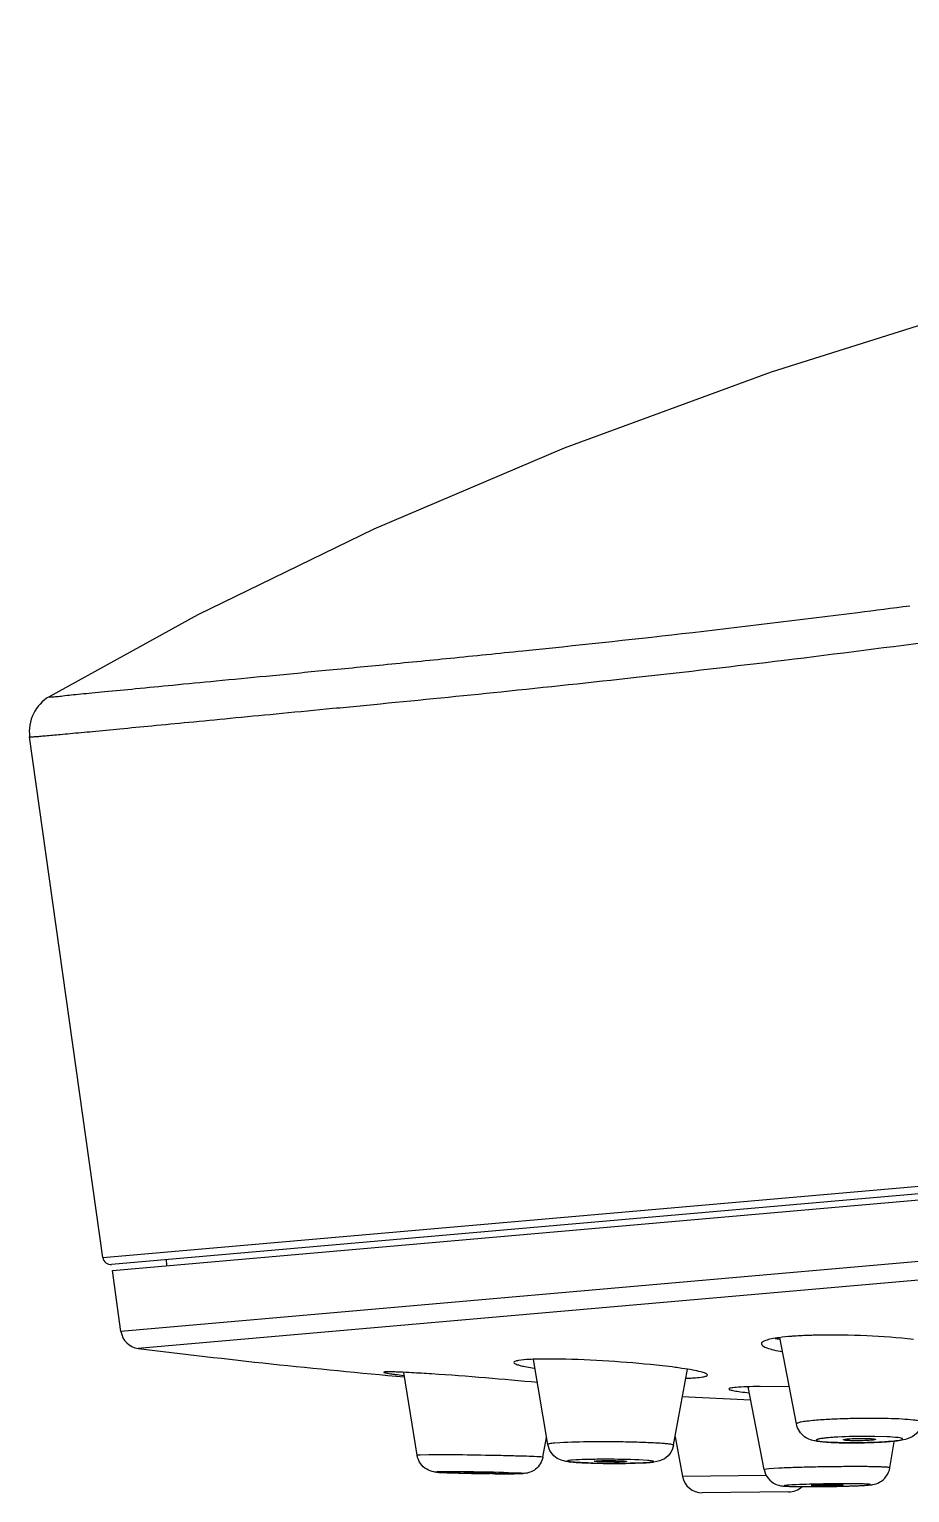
# Model space of a CAD drawing. Header units: millimetres. Extents: x 13335 to 13929, y 3069 to 3489.
# Drawn here: x 13619.19 to 13641.23, y 3353.48 to 3390.11 of the extents above; entities that cross this region are included whole.
import ezdxf

# ---------------------------------------------------------------- set-up
doc = ezdxf.new("R2010")
doc.units = ezdxf.units.MM
doc.header["$LTSCALE"] = 0.25
doc.layers.get('0').update_dxf_attribs({"color": 2})
doc.layers.add('DWG', color=7, linetype='Continuous')

# ---------------------------------------------------------------- blocks, each defined once
blk = doc.blocks.new('A$C2FF57663')
at = {"color": 7, "linetype": 'Continuous'}
for p, q in [((190.349, 238.939), (274.628, 246.312)), ((274.681, 244.772), (190.564, 237.412)), ((274.328, 244.276), (190.998, 236.986)), ((190.564, 237.412), (190.349, 238.939)), ((207.47, 235.095), (207.058, 237.259)), ((201.249, 234.582), (200.886, 236.713)), ((201.2, 236.721), (201.181, 236.721)), ((201.696, 236.715), (201.2, 236.721)), ((197.978, 234.313), (197.647, 236.387)), ((200.672, 236.532), (200.91, 236.489)), ((204.394, 234.563), (204.742, 236.464)), ((206.663, 233.953), (206.265, 236.027)), ((207.291, 236.029), (206.562, 236.033)), ((206.33, 235.695), (204.604, 235.777)), ((204.433, 234.776), (204.617, 233.784)), ((209.742, 234.775), (209.436, 234.785)), ((201.124, 234.262), (201.219, 234.756)), ((201.551, 234.625), (201.419, 234.615)), ((209.808, 233.999), (209.913, 234.65)), ((197.998, 234.316), (197.978, 234.313)), ((198.057, 234.319), (197.998, 234.316)), ((198.267, 234.323), (198.057, 234.319)), ((201.124, 234.262), (201.108, 234.266)), ((201.946, 234.196), (201.856, 234.19)), ((202.419, 234.163), (202.462, 234.171)), ((203.219, 234.158), (203.176, 234.15)), ((203.436, 234.115), (203.692, 234.125)), ((203.753, 234.181), (203.527, 234.195)), ((203.713, 234.126), (203.783, 234.131)), ((198.518, 233.896), (198.477, 233.894)), ((199.145, 233.881), (199.149, 233.882)), ((199.944, 233.868), (199.939, 233.867)), ((200.128, 233.85), (200.152, 233.85)), ((200.488, 233.868), (200.266, 233.876)), ((200.404, 233.85), (200.571, 233.852)), ((200.571, 233.852), (200.612, 233.854)), ((206.724, 233.802), (204.617, 233.784)), ((206.725, 233.967), (206.663, 233.953)), ((206.781, 233.973), (206.725, 233.967)), ((207.027, 233.989), (206.781, 233.973)), ((207.274, 233.394), (205.113, 233.375)), ((207.243, 233.561), (207.204, 233.557)), ((207.841, 233.557), (207.872, 233.562)), ((208.041, 233.528), (208.093, 233.529)), ((208.641, 233.569), (208.611, 233.564)), ((209.079, 233.555), (209.24, 233.565)), ((209.24, 233.565), (209.279, 233.569))]:
    blk.add_line(p, q, dxfattribs=at)
for centre, radius, start, end in [((191.059, 237.482), 0.5, 188, 262.929), ((215.617, 435.465), 200, 262.92905, 264.84947), ((207.726, 240.752), 3.6, 257.394, 258.1675), ((207.859, 241.389), 4.25, 258.1705, 259.0434), ((195.201, 188.518), 47.933, 86.2458, 86.8438), ((202.332, 220.639), 16.012, 82.4457, 83.5912), ((202.924, 225.091), 11.52, 81.6064, 82.4564), ((204.517, 242.716), 6.478, 271.7646, 273.0712), ((208.76, 225.535), 9.686, 93.7991, 94.9358), ((208.854, 228.123), 6.654, 93.7991, 94.9358), ((209.242, 241.288), 6.654, 273.7991, 274.9358), ((202.928, 254.996), 20.887, 268.5099, 269.1858), ((202.959, 257.093), 22.985, 269.1826, 269.9002), ((203.435, 238.483), 4.365, 273.3711, 273.6434), ((200.435, 285.035), 51.186, 269.3461, 269.657), ((200.297, 260.746), 26.896, 269.692, 270.2295), ((205.109, 233.875), 0.5, 190.5, 270.5), ((207.27, 233.894), 0.5, 270.5, 312.5926), ((207.724, 268.633), 35.106, 270.3582, 270.8997), ((207.717, 269.272), 35.745, 270.602, 271.0644), ((207.748, 267.618), 34.091, 271.0636, 271.2363), ((207.826, 264.118), 30.59, 271.2328, 271.6938), ((208.042, 256.619), 23.088, 271.7061, 271.9788), ((208.279, 249.874), 16.339, 271.9656, 272.6909), ((208.574, 243.351), 9.809, 272.758, 272.9495)]:
    blk.add_arc(centre, radius, start, end, dxfattribs=at)
for points, knots in [([(207.038, 237.255), (206.973, 237.246), (206.86, 237.228), (206.731, 237.198), (206.656, 237.168), (206.614, 237.146), (206.59, 237.117), (206.592, 237.1)], [0, 0, 0, 0, 1968.361727, 3426.844458, 3958.941322, 4365.111362, 4874.057785, 4874.057785, 4874.057785, 4874.057785]), ([(206.592, 237.1), (206.594, 237.079), (206.644, 237.034), (206.749, 236.993), (206.916, 236.944), (207.046, 236.918), (207.121, 236.904)], [0, 0, 0, 0, 426.838541, 1216.855058, 2406.809918, 3978.303909, 3978.303909, 3978.303909, 3978.303909]), ([(207.464, 237.295), (207.425, 237.293), (207.283, 237.283), (207.141, 237.269), (207.038, 237.255)], [0, 0, 0, 0, 618.728283, 2246.644818, 2246.644818, 2246.644818, 2246.644818]), ([(207.994, 237.317), (207.947, 237.316), (207.77, 237.311), (207.594, 237.304), (207.464, 237.295)], [0, 0, 0, 0, 594.985601, 2249.653677, 2249.653677, 2249.653677, 2249.653677]), ([(210.397, 237.208), (210.009, 237.254), (209.208, 237.311), (208.405, 237.325), (207.994, 237.317)], [0, 0, 0, 0, 1098.630291, 2256.253917, 2256.253917, 2256.253917, 2256.253917]), ([(200.512, 236.684), (200.495, 236.681), (200.465, 236.675), (200.427, 236.664), (200.397, 236.647), (200.398, 236.634)], [0, 0, 0, 0, 1242.406292, 2155.170166, 3086.67094, 3086.67094, 3086.67094, 3086.67094]), ([(200.398, 236.634), (200.399, 236.624), (200.426, 236.603), (200.478, 236.582), (200.565, 236.556), (200.633, 236.541), (200.672, 236.532)], [0, 0, 0, 0, 393.08817, 1158.309538, 2333.202661, 3909.595295, 3909.595295, 3909.595295, 3909.595295]), ([(201.181, 236.721), (201.047, 236.72), (200.823, 236.715), (200.6, 236.7), (200.512, 236.684)], [0, 0, 0, 0, 1326.357682, 2205.891181, 2205.891181, 2205.891181, 2205.891181]), ([(204.119, 236.55), (203.722, 236.595), (202.915, 236.664), (202.106, 236.705), (201.696, 236.715)], [0, 0, 0, 0, 1094.997109, 2217.384848, 2217.384848, 2217.384848, 2217.384848]), ([(197.84, 236.378), (197.742, 236.384), (197.602, 236.391), (197.43, 236.397), (197.33, 236.4), (197.253, 236.4), (197.192, 236.4), (197.165, 236.396), (197.142, 236.394), (197.142, 236.39)], [0, 0, 0, 0, 2732.001792, 3840.689096, 4762.029905, 5487.505611, 6009.345113, 6323.884699, 6436.561938, 6436.561938, 6436.561938, 6436.561938]), ([(197.142, 236.39), (197.143, 236.386), (197.158, 236.382), (197.179, 236.375), (197.222, 236.367), (197.277, 236.358), (197.349, 236.347), (197.472, 236.331), (197.572, 236.319), (197.643, 236.311)], [0, 0, 0, 0, 131.72883, 457.02541, 981.362246, 1703.038694, 2616.656855, 3715.342495, 6437.530256, 6437.530256, 6437.530256, 6437.530256]), ([(200.997, 236.13), (200.561, 236.174), (199.676, 236.252), (198.79, 236.319), (198.34, 236.348)], [0, 0, 0, 0, 1082.2817, 2197.289726, 2197.289726, 2197.289726, 2197.289726]), ([(205.244, 236.323), (205.243, 236.33), (205.228, 236.346), (205.173, 236.374), (205.051, 236.408), (204.853, 236.449), (204.696, 236.474), (204.606, 236.488)], [0, 0, 0, 0, 155.411138, 428.044063, 1382.538332, 2873.797984, 4855.927898, 4855.927898, 4855.927898, 4855.927898]), ([(204.864, 236.247), (204.891, 236.248), (204.98, 236.254), (205.069, 236.262), (205.13, 236.273)], [0, 0, 0, 0, 672.004284, 2233.777098, 2233.777098, 2233.777098, 2233.777098]), ([(205.13, 236.273), (205.147, 236.276), (205.177, 236.282), (205.215, 236.293), (205.245, 236.31), (205.244, 236.323)], [0, 0, 0, 0, 1260.080373, 2185.690334, 3129.026323, 3129.026323, 3129.026323, 3129.026323]), ([(205.959, 236.011), (205.933, 236.009), (205.888, 236.005), (205.83, 235.994), (205.797, 235.988), (205.779, 235.976), (205.78, 235.971)], [0, 0, 0, 0, 1674.330953, 2889.041997, 3638.832224, 3971.772025, 3971.772025, 3971.772025, 3971.772025]), ([(205.78, 235.971), (205.78, 235.966), (205.793, 235.956), (205.818, 235.947), (205.859, 235.936), (205.944, 235.919), (206.087, 235.898), (206.211, 235.884), (206.282, 235.877)], [0, 0, 0, 0, 151.761702, 453.641115, 922.981926, 1560.035676, 3324.882081, 5704.441677, 5704.441677, 5704.441677, 5704.441677]), ([(206.562, 236.033), (206.446, 236.032), (206.245, 236.028), (206.044, 236.019), (205.959, 236.011)], [0, 0, 0, 0, 1297.480446, 2241.602297, 2241.602297, 2241.602297, 2241.602297]), ([(207.926, 235.185), (207.861, 235.179), (207.746, 235.167), (207.603, 235.147), (207.517, 235.127), (207.478, 235.111), (207.469, 235.099), (207.47, 235.095)], [0, 0, 0, 0, 2048.716835, 3571.343509, 4509.946549, 4759.261601, 4892.781553, 4892.781553, 4892.781553, 4892.781553]), ([(210.615, 235.136), (210.616, 235.143), (210.594, 235.16), (210.553, 235.169), (210.48, 235.184), (210.334, 235.202), (210.092, 235.219), (209.747, 235.232), (209.348, 235.237), (208.927, 235.233), (208.514, 235.221), (208.245, 235.208), (208.118, 235.199)], [0, 0, 0, 0, 74.246995, 239.837691, 507.607757, 875.482773, 1884.060956, 3192.434792, 4702.629423, 6300.636802, 7866.198499, 9280.632729, 9280.632729, 9280.632729, 9280.632729]), ([(208.496, 234.628), (208.391, 234.631), (208.205, 234.639), (207.979, 234.66), (207.807, 234.7), (207.663, 234.772), (207.532, 234.907), (207.482, 235.031), (207.47, 235.095)], [0, 0, 0, 0, 1474.553949, 2600.152399, 3167.309041, 3933.785763, 4824.040933, 5739.692835, 5739.692835, 5739.692835, 5739.692835]), ([(209.436, 234.785), (209.349, 234.786), (209.008, 234.787), (208.667, 234.778), (208.413, 234.762)], [0, 0, 0, 0, 575.429587, 2261.677748, 2261.677748, 2261.677748, 2261.677748]), ([(209.815, 234.659), (209.861, 234.663), (209.927, 234.67), (210.007, 234.681), (210.053, 234.689), (210.088, 234.696), (210.111, 234.705), (210.127, 234.711), (210.129, 234.726), (210.112, 234.733), (210.077, 234.745), (209.949, 234.763), (209.833, 234.771), (209.742, 234.775)], [0, 0, 0, 0, 1993.08943, 2794.127454, 3450.231048, 3956.183046, 4310.757662, 4519.764699, 4637.228207, 4829.238112, 5164.265974, 6286.843577, 10190.660952, 10190.660952, 10190.660952, 10190.660952]), ([(210.615, 235.136), (210.598, 235.033), (210.503, 234.848), (210.272, 234.719), (210.054, 234.68), (209.922, 234.666), (209.852, 234.659)], [0, 0, 0, 0, 1289.251712, 2386.48923, 3148.146992, 4023.644302, 4023.644302, 4023.644302, 4023.644302]), ([(201.419, 234.615), (201.394, 234.613), (201.352, 234.609), (201.296, 234.601), (201.267, 234.595), (201.248, 234.586), (201.249, 234.582)], [0, 0, 0, 0, 1675.520245, 2892.003254, 3632.496863, 3925.069722, 3925.069722, 3925.069722, 3925.069722]), ([(202.385, 234.116), (202.263, 234.119), (202.093, 234.125), (201.885, 234.138), (201.76, 234.149), (201.626, 234.17), (201.468, 234.231), (201.317, 234.373), (201.261, 234.511), (201.249, 234.582)], [0, 0, 0, 0, 1772.220411, 2472.890074, 3048.617107, 3598.474802, 4440.719865, 5472.080571, 6527.751036, 6527.751036, 6527.751036, 6527.751036]), ([(204.394, 234.563), (204.395, 234.565), (204.388, 234.572), (204.364, 234.579), (204.309, 234.59), (204.217, 234.6), (204.09, 234.61), (203.932, 234.62), (203.746, 234.628), (203.538, 234.636), (203.229, 234.644), (202.828, 234.649), (202.24, 234.648), (201.814, 234.64), (201.551, 234.625)], [0, 0, 0, 0, 26.675147, 82.881167, 300.15814, 656.489661, 1144.626514, 1752.573676, 2465.68867, 3266.283343, 4134.736103, 5988.102293, 7843.878232, 10851.196508, 10851.196508, 10851.196508, 10851.196508]), ([(204.394, 234.563), (204.38, 234.484), (204.312, 234.333), (204.105, 234.168), (203.926, 234.141), (203.829, 234.133)], [0, 0, 0, 0, 983.798293, 1937.153964, 3122.871042, 3122.871042, 3122.871042, 3122.871042]), ([(208.281, 234.751), (208.239, 234.748), (208.164, 234.74), (208.077, 234.728), (208.024, 234.718), (207.997, 234.71), (207.979, 234.703), (207.967, 234.696), (207.969, 234.684), (207.983, 234.678), (208.002, 234.671), (208.031, 234.665), (208.068, 234.658), (208.135, 234.65), (208.237, 234.641), (208.38, 234.633), (208.546, 234.627), (208.729, 234.624), (208.99, 234.624), (209.309, 234.629), (209.563, 234.641), (209.683, 234.649)], [0, 0, 0, 0, 1070.618583, 1889.234878, 2193.518307, 2425.606564, 2585.721272, 2679.273203, 2741.850794, 2847.41634, 3021.488738, 3268.140035, 3586.466336, 3974.468368, 4948.039802, 6156.226762, 7558.888756, 9107.575254, 10749.397401, 14084.097662, 17109.218421, 17109.218421, 17109.218421, 17109.218421]), ([(209.105, 234.625), (209.052, 234.624), (208.849, 234.622), (208.646, 234.623), (208.496, 234.628)], [0, 0, 0, 0, 586.520908, 2261.167287, 2261.167287, 2261.167287, 2261.167287]), ([(208.648, 234.7), (208.648, 234.703), (208.661, 234.708), (208.681, 234.712), (208.719, 234.718), (208.747, 234.721), (208.764, 234.722)], [0, 0, 0, 0, 306.969638, 1081.431518, 2333.776813, 4008.084295, 4008.084295, 4008.084295, 4008.084295]), ([(209.332, 234.688), (209.264, 234.682), (209.157, 234.677), (209.012, 234.675), (208.902, 234.675), (208.804, 234.678), (208.734, 234.682), (208.691, 234.687), (208.668, 234.691), (208.656, 234.694), (208.648, 234.698), (208.648, 234.7)], [0, 0, 0, 0, 2497.270445, 3926.981169, 5318.637428, 6553.023183, 7525.502349, 7887.428424, 8155.6973, 8326.850685, 8406.501766, 8406.501766, 8406.501766, 8406.501766]), ([(208.764, 234.722), (208.832, 234.728), (208.94, 234.733), (209.086, 234.736), (209.197, 234.735), (209.296, 234.732), (209.371, 234.728), (209.42, 234.721), (209.441, 234.716), (209.448, 234.712), (209.448, 234.71)], [0, 0, 0, 0, 2249.284819, 3536.052925, 4785.747284, 5889.689855, 6752.841953, 7302.66435, 7446.905783, 7510.562652, 7510.562652, 7510.562652, 7510.562652]), ([(209.852, 234.659), (209.798, 234.655), (209.549, 234.637), (209.3, 234.628), (209.105, 234.625)], [0, 0, 0, 0, 494.133381, 2265.57616, 2265.57616, 2265.57616, 2265.57616]), ([(209.448, 234.71), (209.448, 234.707), (209.434, 234.702), (209.414, 234.697), (209.376, 234.692), (209.348, 234.689), (209.332, 234.688)], [0, 0, 0, 0, 334.192185, 1122.341975, 2367.695602, 4016.40737, 4016.40737, 4016.40737, 4016.40737]), ([(199.054, 233.866), (198.939, 233.869), (198.782, 233.873), (198.593, 233.881), (198.489, 233.886), (198.364, 233.896), (198.203, 233.953), (198.046, 234.1), (197.99, 234.241), (197.978, 234.313)], [0, 0, 0, 0, 1736.488487, 2379.162992, 2858.794088, 3302.171001, 4273.531949, 5367.161028, 6468.42243, 6468.42243, 6468.42243, 6468.42243]), ([(201.108, 234.266), (201.064, 234.272), (200.932, 234.277), (200.681, 234.288), (200.329, 234.297), (199.757, 234.31), (199.062, 234.321), (198.511, 234.325), (198.267, 234.323)], [0, 0, 0, 0, 265.294321, 778.523219, 1494.581961, 2350.362204, 4173.587983, 5619.31804, 5619.31804, 5619.31804, 5619.31804]), ([(201.124, 234.262), (201.102, 234.148), (200.979, 233.943), (200.762, 233.865), (200.663, 233.856)], [0, 0, 0, 0, 1191.275038, 2211.251817, 2211.251817, 2211.251817, 2211.251817]), ([(201.856, 234.19), (201.833, 234.188), (201.803, 234.184), (201.767, 234.179), (201.752, 234.174), (201.741, 234.172), (201.738, 234.164), (201.748, 234.16), (201.769, 234.154), (201.817, 234.147), (201.892, 234.139), (201.993, 234.132), (202.116, 234.126), (202.259, 234.12), (202.417, 234.115), (202.586, 234.112), (202.819, 234.109), (203.104, 234.108), (203.329, 234.112), (203.436, 234.115)], [0, 0, 0, 0, 560.227524, 755.754881, 893.054993, 972.73555, 1009.31326, 1071.159952, 1188.259112, 1597.185732, 2232.124918, 3078.227796, 4111.982569, 5306.163927, 6627.658903, 8041.003172, 9507.427603, 12439.552665, 15106.573804, 15106.573804, 15106.573804, 15106.573804]), ([(203.527, 234.195), (203.251, 234.208), (202.833, 234.214), (202.306, 234.21), (202.056, 234.202), (201.946, 234.196)], [0, 0, 0, 0, 1630.722376, 2458.498953, 3106.669268, 3106.669268, 3106.669268, 3106.669268]), ([(203.176, 234.15), (203.113, 234.144), (203.008, 234.142), (202.858, 234.141), (202.731, 234.142), (202.628, 234.145), (202.554, 234.148), (202.509, 234.15), (202.473, 234.153), (202.444, 234.156), (202.43, 234.159), (202.419, 234.161), (202.419, 234.163)], [0, 0, 0, 0, 2259.632877, 3793.819359, 5381.793711, 6848.955678, 7485.862092, 8034.283819, 8478.818843, 8808.331317, 9013.602556, 9094.227042, 9094.227042, 9094.227042, 9094.227042]), ([(202.462, 234.171), (202.525, 234.177), (202.631, 234.179), (202.782, 234.18), (202.91, 234.179), (203.013, 234.176), (203.086, 234.173), (203.132, 234.171), (203.167, 234.168), (203.195, 234.165), (203.209, 234.162), (203.219, 234.16), (203.219, 234.158)], [0, 0, 0, 0, 2273.574119, 3816.801084, 5411.992645, 6882.233505, 7518.580155, 8064.778465, 8505.462884, 8829.450525, 9027.666287, 9100.859306, 9100.859306, 9100.859306, 9100.859306]), ([(203.829, 234.133), (203.701, 234.122), (203.398, 234.111), (203.094, 234.108), (202.919, 234.108)], [0, 0, 0, 0, 943.240802, 2226.819804, 2226.819804, 2226.819804, 2226.819804]), ([(203.783, 234.131), (203.8, 234.133), (203.831, 234.136), (203.865, 234.141), (203.885, 234.145), (203.893, 234.148), (203.899, 234.151), (203.9, 234.156), (203.894, 234.159), (203.881, 234.164), (203.833, 234.173), (203.788, 234.177), (203.753, 234.181)], [0, 0, 0, 0, 1796.978603, 3077.6546, 3518.293654, 3824.835851, 4005.960752, 4113.490522, 4286.296651, 4581.787338, 5572.779768, 9130.088276, 9130.088276, 9130.088276, 9130.088276]), ([(198.477, 233.894), (198.475, 233.894), (198.471, 233.893), (198.465, 233.894), (198.464, 233.89), (198.471, 233.89), (198.477, 233.888), (198.497, 233.887), (198.529, 233.884), (198.58, 233.882), (198.645, 233.879), (198.723, 233.876), (198.852, 233.872), (199.035, 233.867), (199.363, 233.859), (199.62, 233.855), (199.795, 233.853)], [0, 0, 0, 0, 76.625487, 116.809501, 126.944597, 163.606149, 236.732968, 346.807418, 676.158518, 1146.083487, 1750.168198, 2479.259626, 3321.98384, 5298.022575, 7559.832007, 12391.56558, 12391.56558, 12391.56558, 12391.56558]), ([(200.266, 233.876), (199.933, 233.886), (199.445, 233.895), (198.862, 233.899), (198.613, 233.9), (198.518, 233.896)], [0, 0, 0, 0, 1760.823991, 2576.196183, 3076.59836, 3076.59836, 3076.59836, 3076.59836]), ([(199.149, 233.882), (199.166, 233.883), (199.215, 233.883), (199.308, 233.884), (199.434, 233.882), (199.575, 233.88), (199.693, 233.878), (199.78, 233.876), (199.835, 233.874), (199.88, 233.872), (199.91, 233.871), (199.928, 233.87), (199.937, 233.869), (199.941, 233.868), (199.944, 233.868), (199.944, 233.868)], [0, 0, 0, 0, 728.993814, 2151.173781, 4070.661137, 6223.557407, 8313.115695, 9242.630958, 10051.425616, 10711.403059, 11199.514514, 11373.82972, 11499.006125, 11574.236907, 11600.255286, 11600.255286, 11600.255286, 11600.255286]), ([(200.663, 233.856), (200.617, 233.852), (200.501, 233.85), (200.291, 233.849), (200.016, 233.85), (199.811, 233.853), (199.701, 233.854)], [0, 0, 0, 0, 564.223086, 1414.033734, 2565.707862, 3915.308492, 3915.308492, 3915.308492, 3915.308492]), ([(200.612, 233.854), (200.616, 233.855), (200.633, 233.857), (200.59, 233.862), (200.558, 233.864), (200.513, 233.866), (200.488, 233.868)], [0, 0, 0, 0, 348.04812, 787.338563, 1989.032572, 3919.702197, 3919.702197, 3919.702197, 3919.702197]), ([(206.663, 233.953), (206.678, 233.875), (206.746, 233.724), (206.923, 233.586), (207.092, 233.543), (207.285, 233.532), (207.562, 233.526), (207.802, 233.527), (207.943, 233.527)], [0, 0, 0, 0, 927.448432, 1839.355578, 2514.058485, 2929.628099, 4088.313476, 5730.178979, 5730.178979, 5730.178979, 5730.178979]), ([(209.808, 233.999), (209.808, 234.001), (209.8, 234.004), (209.788, 234.006), (209.765, 234.01), (209.718, 234.014), (209.637, 234.018), (209.516, 234.023), (209.365, 234.026), (209.187, 234.028), (208.987, 234.029), (208.69, 234.028), (208.301, 234.025), (207.838, 234.017), (207.413, 234.005), (207.147, 233.995), (207.027, 233.989)], [0, 0, 0, 0, 24.601828, 87.39287, 191.094861, 335.622141, 744.596683, 1304.816332, 2003.895284, 2825.120289, 3749.646733, 4755.547803, 6916.456783, 9106.643334, 11122.166749, 12775.407101, 12775.407101, 12775.407101, 12775.407101]), ([(209.276, 233.567), (209.311, 233.57), (209.404, 233.579), (209.569, 233.631), (209.735, 233.776), (209.796, 233.923), (209.808, 233.999)], [0, 0, 0, 0, 562.166196, 1527.581595, 2765.624776, 4019.840426, 4019.840426, 4019.840426, 4019.840426]), ([(207.204, 233.557), (207.195, 233.556), (207.184, 233.554), (207.17, 233.552), (207.165, 233.55), (207.161, 233.549), (207.161, 233.545), (207.166, 233.544), (207.175, 233.542), (207.196, 233.54), (207.227, 233.537), (207.271, 233.535), (207.324, 233.532), (207.388, 233.531), (207.49, 233.529), (207.637, 233.527), (207.832, 233.527), (207.969, 233.528), (208.041, 233.528)], [0, 0, 0, 0, 402.916909, 538.699838, 630.879363, 681.380475, 707.885905, 763.188315, 861.343978, 1190.303064, 1694.808801, 2370.988826, 3211.784588, 4207.324461, 5347.541629, 8012.239685, 11089.852626, 14447.903099, 14447.903099, 14447.903099, 14447.903099]), ([(209.279, 233.569), (209.287, 233.57), (209.3, 233.573), (209.313, 233.574), (209.324, 233.579), (209.312, 233.584), (209.3, 233.585), (209.274, 233.588), (209.241, 233.59), (209.199, 233.592), (209.148, 233.594), (209.064, 233.596), (208.942, 233.598), (208.777, 233.599), (208.594, 233.599), (208.398, 233.598), (208.196, 233.595), (207.996, 233.591), (207.753, 233.585), (207.503, 233.577), (207.317, 233.567), (207.243, 233.561)], [0, 0, 0, 0, 193.559347, 311.994994, 357.757251, 404.9507, 526.093528, 723.006852, 994.48765, 1338.725337, 1752.391041, 2231.582878, 3370.126792, 4713.570446, 6214.236684, 7818.043988, 9467.939227, 11104.736984, 12669.976337, 15365.836657, 17174.034435, 17174.034435, 17174.034435, 17174.034435]), ([(208.611, 233.564), (208.551, 233.559), (208.448, 233.556), (208.299, 233.552), (208.167, 233.55), (208.061, 233.55), (207.984, 233.55), (207.936, 233.551), (207.898, 233.552), (207.868, 233.553), (207.853, 233.556), (207.842, 233.555), (207.841, 233.557)], [0, 0, 0, 0, 2166.90917, 3721.732885, 5359.973039, 6890.482109, 7558.642269, 8134.859403, 8602.655543, 8948.542807, 9162.209644, 9239.849122, 9239.849122, 9239.849122, 9239.849122]), ([(207.872, 233.562), (207.932, 233.568), (208.036, 233.571), (208.185, 233.575), (208.317, 233.576), (208.423, 233.577), (208.5, 233.576), (208.548, 233.576), (208.586, 233.574), (208.616, 233.574), (208.629, 233.571), (208.642, 233.571), (208.641, 233.569)], [0, 0, 0, 0, 2176.031349, 3737.137918, 5380.617839, 6913.691499, 7581.730097, 8156.71034, 8622.167703, 8964.533406, 9173.638869, 9245.970768, 9245.970768, 9245.970768, 9245.970768]), ([(208.275, 233.531), (208.473, 233.534), (208.807, 233.543), (209.141, 233.555), (209.276, 233.567)], [0, 0, 0, 0, 1339.567209, 2261.829489, 2261.829489, 2261.829489, 2261.829489])]:
    blk.add_open_spline(points, degree=3, knots=knots, dxfattribs=at)
at = {"layer": 'DWG'}
for p, q in [((188.769, 253.296), (188.766, 253.295)), ((190.111, 239.259), (188.279, 252.291)), ((190.113, 239.259), (266.343, 245.929)), ((266.199, 245.725), (200.805, 240.004)), ((200.805, 240.004), (190.33, 239.088)), ((191.714, 239.058), (191.702, 239.208))]:
    blk.add_line(p, q, dxfattribs=at)
blk.add_lwpolyline([(405.888, 236.147), (379.143, 245.963), (355.174, 253.906), (334.09, 259.941), (315.496, 264.286), (299.041, 267.22), (284.459, 269.001), (271.564, 269.861), (260.152, 270.001), (249.999, 269.596), (240.919, 268.78), (232.749, 267.664), (225.356, 266.327), (218.629, 264.827), (212.48, 263.192), (206.84, 261.422), (201.659, 259.519), (196.894, 257.493), (192.486, 255.343), (188.769, 253.296)], dxfattribs=at)
for centre, radius, start, end in [((150.462, 713.999), 462.314, 277.27545, 277.43753), ((190.311, 239.287), 0.2, 187.9433, 275.5746)]:
    blk.add_arc(centre, radius, start, end, dxfattribs=at)
for points, knots in [([(188.279, 252.291), (188.279, 252.29), (188.287, 252.291), (188.297, 252.29), (188.318, 252.292), (188.346, 252.293), (188.382, 252.296), (188.445, 252.3), (188.544, 252.308), (188.686, 252.321), (188.86, 252.336), (189.064, 252.355), (189.399, 252.386), (189.893, 252.432), (190.577, 252.498), (191.38, 252.575), (192.3, 252.663), (193.335, 252.763), (194.481, 252.873), (195.736, 252.993), (197.614, 253.174), (200.201, 253.431), (203.569, 253.79), (207.258, 254.216), (211.222, 254.725), (215.417, 255.287), (219.798, 255.867), (224.312, 256.47), (228.908, 257.078), (233.528, 257.703), (236.601, 258.186), (238.13, 258.448)], [0, 0, 0, 0, 2.026656, 7.834031, 17.463016, 30.916523, 48.193056, 69.289911, 122.924557, 191.763587, 275.744277, 374.797378, 488.836079, 761.505018, 1092.939796, 1482.224286, 1928.324343, 2429.996705, 2985.77179, 3593.943727, 4252.715379, 5714.52559, 7354.094052, 9151.144031, 11085.242491, 13133.853679, 15272.62551, 17476.829712, 19720.103843, 21976.413442, 24219.406594, 24219.406594, 24219.406594, 24219.406594]), ([(188.766, 253.295), (188.768, 253.296), (188.773, 253.299), (188.77, 253.296), (188.768, 253.294), (188.772, 253.292), (188.778, 253.295), (188.787, 253.294), (188.799, 253.294), (188.819, 253.294), (188.851, 253.295), (188.899, 253.298), (188.987, 253.305), (189.128, 253.32), (189.329, 253.347), (189.572, 253.368), (189.852, 253.394), (190.309, 253.438), (190.983, 253.504), (191.913, 253.594), (193.001, 253.7), (194.245, 253.82), (195.639, 253.953), (197.177, 254.102), (198.853, 254.266), (201.344, 254.518), (204.746, 254.881), (207.541, 255.22), (209.009, 255.407)], [0, 0, 0, 0, 6.23048, 7.90729, 10.910411, 12.349046, 20.897721, 30.691842, 42.328853, 57.288354, 95.509513, 145.852794, 208.856896, 376.829142, 600.50474, 855.990744, 1154.165961, 1498.915676, 2320.113489, 3315.294313, 4480.808511, 5812.473413, 7304.301627, 8950.219732, 10744.551627, 12680.324366, 16941.575708, 21665.433342, 21665.433342, 21665.433342, 21665.433342]), ([(188.766, 253.295), (188.6, 253.198), (188.315, 252.896), (188.252, 252.485), (188.279, 252.291)], [0, 0, 0, 0, 1041.71978, 2101.772337, 2101.772337, 2101.772337, 2101.772337])]:
    blk.add_open_spline(points, degree=3, knots=knots, dxfattribs=at)

msp = doc.modelspace()

# ---------------------------------------------------------------- block references
at = {"layer": 'DWG'}
msp.add_blockref('A$C2FF57663', (13430.92517, 3120.10552), dxfattribs=at)

doc.saveas('drawing.dxf')
